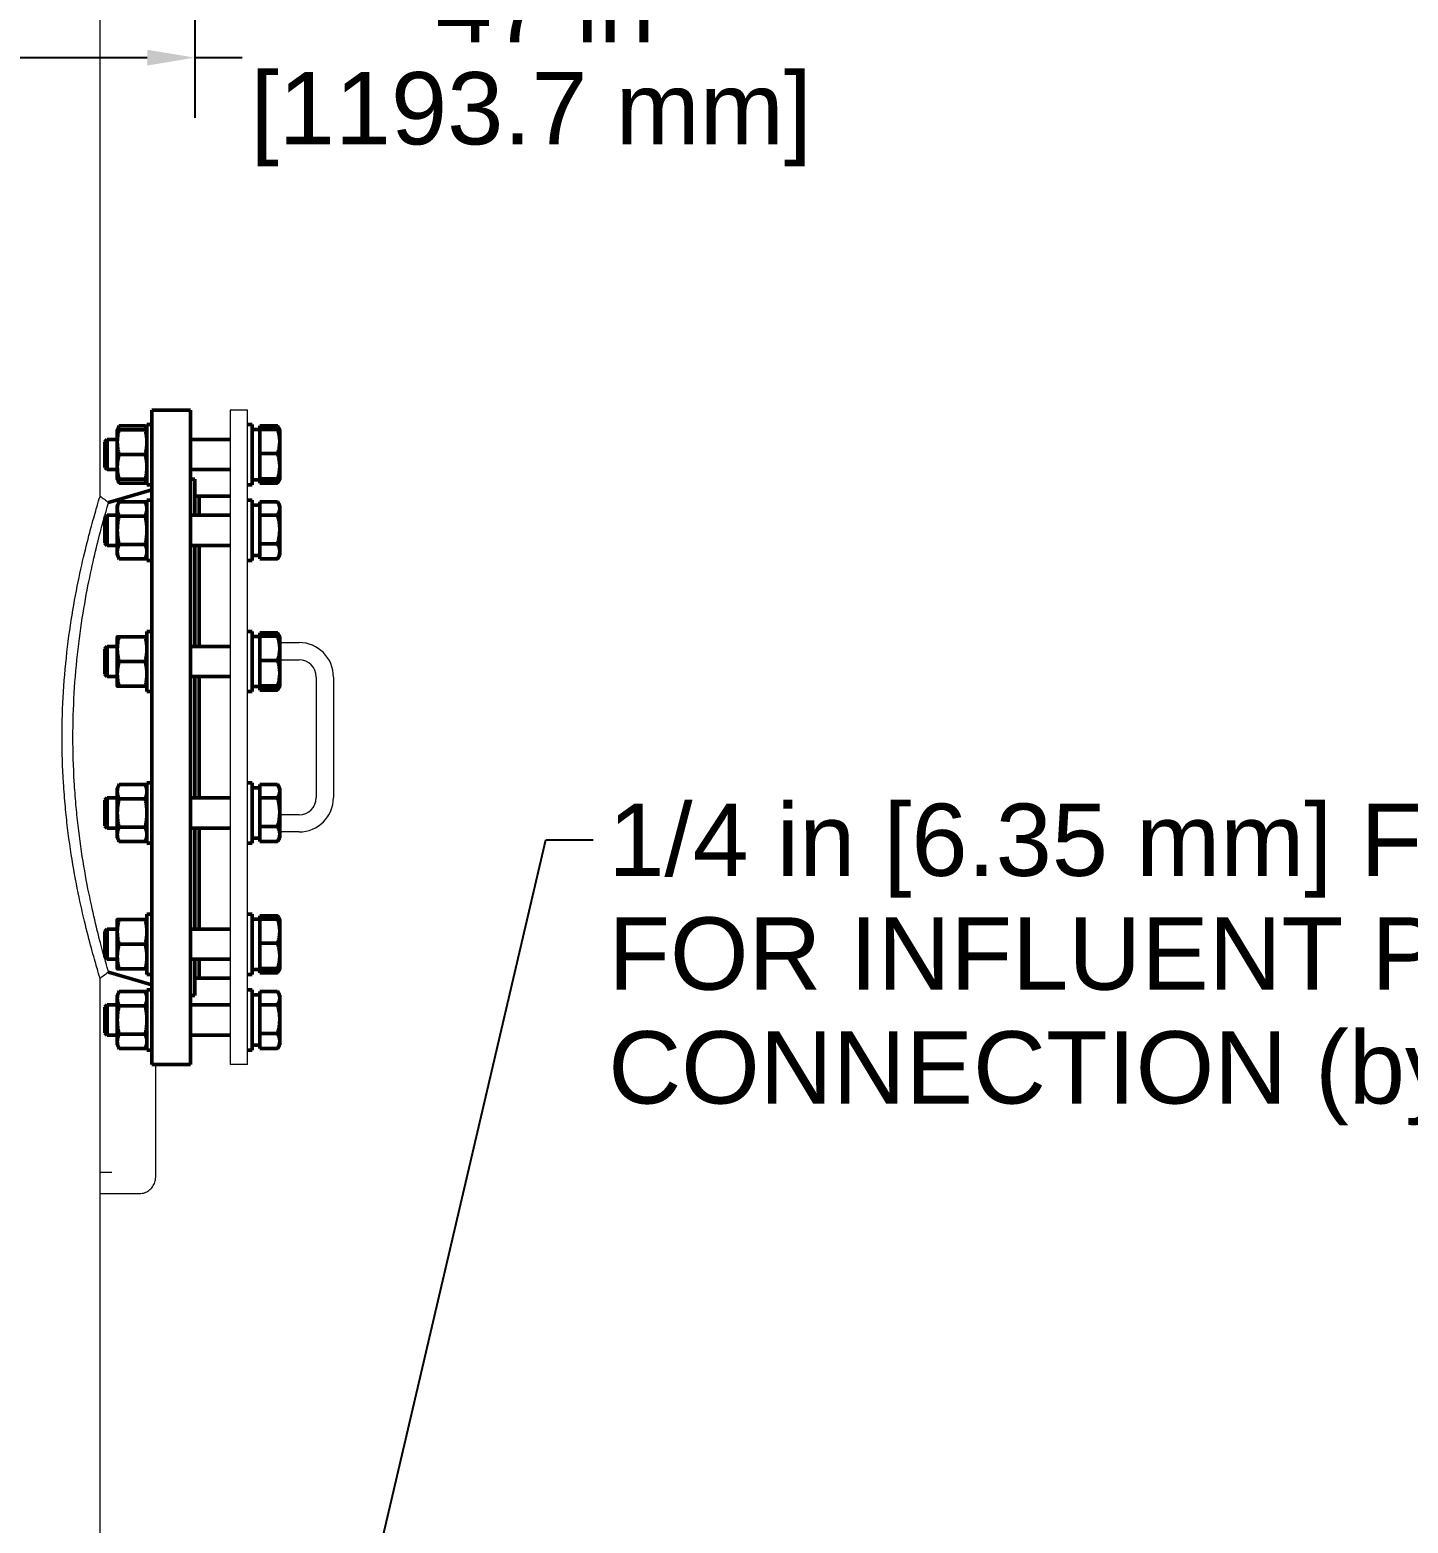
# Model space of a CAD drawing. Header units: inches. Extents: x 17 to 469, y 7 to 301.
# Drawn here: x 113.66 to 153.69, y 68.94 to 112.3 of the extents above; entities that cross this region are included whole.
import ezdxf

# ---------------------------------------------------------------- set-up
doc = ezdxf.new("R2010")
doc.units = ezdxf.units.IN
doc.header["$LTSCALE"] = 14
doc.header["$MEASUREMENT"] = 0
for name, color, linetype, lineweight in [('Dimension (ANSI)', 7, 'Continuous', 25), ('Symbol (ANSI)', 7, 'Continuous', 25), ('Visible (ANSI)', 7, 'Continuous', 50)]:
    doc.layers.add(name, color=color, linetype=linetype, lineweight=lineweight)
doc.styles.add('MEMCOR Medium', font='arial.ttf')
doc.dimstyles.new('Default (ANSI)', dxfattribs={"dimscale": 14, "dimtxt": 0.15, "dimasz": 0.098425, "dimexe": 0.125, "dimexo": 0.0625, "dimgap": 0.031496, "dimtad": 0, "dimtih": 1, "dimtoh": 1, "dimdec": 4, "dimrnd": 1e-08, "dimzin": 3, "dimdsep": 46, "dimlunit": 5, "dimtxsty": 'MEMCOR Medium', "dimcen": 0.09, "dimdle": 0.393701, "dimclrd": 256, "dimclre": 256, "dimclrt": 256, "dimadec": 0, "dimazin": 1, "dimtfac": 0.8, "dimtofl": 0, "dimtmove": 0, "dimatfit": 3, "dimfxl": 1, "dimfrac": 1, "dimtolj": 1, "dimtzin": 4, "dimlwd": -1, "dimlwe": -1, "dimarcsym": 0})
doc.dimstyles.new('Default (ANSI)$7', dxfattribs={"dimscale": 14, "dimtxt": 0.15, "dimasz": 0.098425, "dimexe": 0.125, "dimexo": 0.0625, "dimgap": 0.031496, "dimtad": 0, "dimtih": 1, "dimtoh": 1, "dimdec": 4, "dimrnd": 1e-08, "dimzin": 3, "dimdsep": 46, "dimlunit": 5, "dimtxsty": 'MEMCOR Medium', "dimcen": 0.09, "dimdle": 0.393701, "dimclrd": 256, "dimclre": 256, "dimclrt": 256, "dimadec": 0, "dimazin": 1, "dimtfac": 0.8, "dimtofl": 0, "dimtmove": 0, "dimatfit": 3, "dimfxl": 1, "dimfrac": 1, "dimtolj": 1, "dimtzin": 4, "dimlwd": -1, "dimlwe": -1, "dimarcsym": 0})

# ---------------------------------------------------------------- blocks, each defined once
blk = doc.blocks.new('*D20')
at = {"layer": 'Defpoints', "color": 0, "transparency": 16777216}
for p in [(71.448, 121.889), (118.443, 121.889), (118.443, 111.496)]:
    blk.add_point(p, dxfattribs=at)
at = {"layer": 'Dimension (ANSI)', "transparency": 16777216}
for p, q in [((71.448, 121.014), (71.448, 109.746)), ((118.443, 121.014), (118.443, 109.746)), ((72.825, 111.496), (117.065, 111.496)), ((118.443, 111.496), (119.821, 111.496))]:
    blk.add_line(p, q, dxfattribs=at)
for points in [[(72.825, 111.725), (72.825, 111.266), (71.448, 111.496)], [(117.065, 111.725), (117.065, 111.266), (118.443, 111.496)]]:
    blk.add_solid(points, dxfattribs=at)
at = {"layer": 'Dimension (ANSI)', "transparency": 16777216, "char_height": 2.1, "attachment_point": 5, "style": 'MEMCOR Medium'}
for s, insert in [('\\A1; 47 in', (128.22, 112.987)), ('\\A1;[1193.7 mm]', (128.22, 109.709))]:
    blk.add_mtext(s, dxfattribs=dict(at, insert=insert))

msp = doc.modelspace()

# ---------------------------------------------------------------- linework, layer by layer
at = {"layer": 'Visible (ANSI)', "linetype": 'Continuous', "lineweight": 18}
for p, q in [((115.695806, 98.762139), (115.695806, 115.512989)), ((119.475344, 101.259211), (119.475344, 82.259211)), ((119.975344, 101.259211), (119.475344, 101.259211)), ((119.975344, 82.259211), (119.975344, 101.259211)), ((120.913094, 94.509211), (121.475344, 94.509211)), ((120.913094, 94.009211), (121.475344, 94.009211)), ((121.975344, 93.509211), (121.975344, 90.009211)), ((122.475344, 93.509211), (122.475344, 90.009211)), ((121.475344, 89.509211), (120.913094, 89.509211)), ((121.475344, 89.009211), (120.913094, 89.009211)), ((115.695806, 66.75317), (115.695806, 84.756284)), ((117.313346, 79.009211), (117.313346, 82.259211)), ((119.975344, 82.259211), (119.475344, 82.259211)), ((115.695806, 79.134211), (116.038827, 79.134211)), ((115.695806, 78.509211), (116.72184, 78.509211)), ((116.72184, 78.509211), (116.84684, 78.509211))]:
    msp.add_line(p, q, dxfattribs=at)
at = {"layer": 'Visible (ANSI)'}
for p, q in [((117.195344, 82.259211), (117.195344, 101.259211)), ((117.195344, 101.259211), (118.320344, 101.259211)), ((118.320344, 82.259211), (118.320344, 101.259211)), ((116.195719, 100.688581), (116.247586, 100.799811)), ((116.195719, 100.688581), (116.195719, 100.329081)), ((117.002852, 100.799811), (116.247586, 100.799811)), ((117.002852, 100.688581), (116.247586, 100.688581)), ((117.054719, 100.688581), (117.002852, 100.799811)), ((117.054719, 100.844581), (117.054719, 99.094581)), ((117.195344, 100.844581), (117.054719, 100.844581)), ((120.115969, 100.844581), (119.975344, 100.844581)), ((120.115969, 99.094581), (120.115969, 100.844581)), ((120.334969, 100.699081), (120.115969, 100.699081)), ((120.334969, 100.701655), (120.334969, 100.799068)), ((120.334969, 100.799068), (120.848898, 100.799068)), ((120.334969, 100.455272), (120.334969, 100.701655)), ((120.334969, 100.701655), (120.848898, 100.701655)), ((120.912867, 100.688724), (120.857619, 100.784417)), ((120.913094, 100.688331), (120.912867, 100.688724)), ((120.913094, 100.349335), (120.913094, 100.688331)), ((115.834969, 100.340931), (115.901123, 100.407081)), ((115.834969, 99.598231), (115.834969, 100.340931)), ((115.901123, 100.407081), (115.901123, 99.532081)), ((116.195719, 100.407081), (115.901123, 100.407081)), ((116.195719, 100.329081), (116.195719, 99.610081)), ((119.475344, 100.407081), (118.320344, 100.407081)), ((120.334969, 100.455272), (120.334969, 100.243398)), ((120.334969, 99.997015), (120.334969, 100.243398)), ((120.913094, 99.630978), (120.913094, 100.349335)), ((117.002852, 99.969581), (116.247586, 99.969581)), ((120.334969, 99.741039), (120.334969, 99.997015)), ((120.334969, 99.997015), (120.848898, 99.997015)), ((120.334969, 99.741039), (120.334969, 99.520917)), ((115.834969, 99.598231), (115.901123, 99.532081)), ((116.195719, 99.532081), (115.901123, 99.532081)), ((116.195719, 99.610081), (116.195719, 99.250581)), ((119.475344, 99.532081), (118.320344, 99.532081)), ((120.334969, 99.264941), (120.334969, 99.520917)), ((120.913094, 99.251224), (120.913094, 99.630978)), ((115.942515, 98.577919), (117.195344, 98.949211)), ((116.195719, 99.250581), (116.247586, 99.139351)), ((117.002852, 99.250581), (116.247586, 99.250581)), ((117.002852, 99.139351), (116.247586, 99.139351)), ((117.054719, 99.250581), (117.002852, 99.139351)), ((117.195344, 99.094581), (117.054719, 99.094581)), ((118.320344, 99.259211), (118.445344, 99.259211)), ((118.445344, 98.207119), (118.445344, 99.259211)), ((120.115969, 99.094581), (119.975344, 99.094581)), ((120.334969, 99.240081), (120.115969, 99.240081)), ((120.334969, 99.255348), (120.334969, 99.264941)), ((120.334969, 99.264941), (120.848898, 99.264941)), ((120.334969, 99.255348), (120.334969, 99.240081)), ((120.334969, 99.237507), (120.334969, 99.240081)), ((120.334969, 99.140093), (120.334969, 99.237507)), ((120.334969, 99.237507), (120.848898, 99.237507)), ((120.334969, 99.140093), (120.848898, 99.140093)), ((120.912867, 99.250438), (120.857619, 99.154745)), ((120.913094, 99.250831), (120.912867, 99.250438)), ((120.913094, 99.250831), (120.913094, 99.251224)), ((116.195719, 98.488619), (116.247586, 98.599849)), ((116.195719, 98.488619), (116.195719, 98.392291)), ((117.002852, 98.599849), (116.247586, 98.599849)), ((117.054719, 98.488619), (117.002852, 98.599849)), ((117.054719, 98.644619), (117.054719, 96.894619)), ((117.195344, 98.644619), (117.054719, 98.644619)), ((118.445344, 98.759211), (118.575344, 98.759211)), ((118.575344, 98.207119), (118.575344, 98.759211)), ((118.575344, 98.207119), (118.575344, 98.759211)), ((118.575344, 98.759211), (119.475344, 98.759211)), ((120.115969, 98.644619), (119.975344, 98.644619)), ((120.115969, 96.894619), (120.115969, 98.644619)), ((120.334969, 98.499119), (120.115969, 98.499119)), ((120.334969, 98.462395), (120.334969, 98.599107)), ((120.334969, 98.599107), (120.848898, 98.599107)), ((120.334969, 98.462395), (120.334969, 98.344832)), ((120.913094, 98.488369), (120.857619, 98.584455)), ((120.913094, 98.403614), (120.913094, 98.488369)), ((115.834969, 98.140969), (115.901123, 98.207119)), ((115.834969, 97.398269), (115.834969, 98.140969)), ((115.901123, 98.207119), (115.901123, 97.332119)), ((116.195719, 98.207119), (115.901123, 98.207119)), ((116.195719, 98.392291), (116.195719, 97.769619)), ((117.002852, 98.184734), (116.247586, 98.184734)), ((119.475344, 98.207119), (118.320344, 98.207119)), ((120.334969, 98.208121), (120.334969, 98.344832)), ((120.334969, 97.918084), (120.334969, 98.208121)), ((120.334969, 98.208121), (120.848898, 98.208121)), ((120.913094, 97.793377), (120.913094, 98.403614)), ((116.195719, 97.769619), (116.195719, 97.146947)), ((120.334969, 97.918084), (120.334969, 97.668671)), ((120.334969, 97.378634), (120.334969, 97.668671)), ((120.913094, 97.159383), (120.913094, 97.793377)), ((115.834969, 97.398269), (115.901123, 97.332119)), ((116.195719, 97.332119), (115.901123, 97.332119)), ((116.195719, 97.146947), (116.195719, 97.050619)), ((117.002852, 97.354504), (116.247586, 97.354504)), ((119.475344, 97.332119), (118.320344, 97.332119)), ((118.445344, 94.396673), (118.445344, 97.332119)), ((118.575344, 94.396673), (118.575344, 97.332119)), ((118.575344, 94.396673), (118.575344, 97.332119)), ((120.334969, 97.225308), (120.334969, 97.378634)), ((120.334969, 97.378634), (120.848898, 97.378634)), ((120.334969, 97.225308), (120.334969, 97.093458)), ((120.913094, 97.050869), (120.913094, 97.159383)), ((116.195719, 97.050619), (116.247586, 96.939389)), ((117.002852, 96.939389), (116.247586, 96.939389)), ((117.054719, 97.050619), (117.002852, 96.939389)), ((117.195344, 96.894619), (117.054719, 96.894619)), ((120.115969, 96.894619), (119.975344, 96.894619)), ((120.334969, 97.040119), (120.115969, 97.040119)), ((120.334969, 96.940132), (120.334969, 97.093458)), ((120.334969, 96.940132), (120.848898, 96.940132)), ((120.913094, 97.050869), (120.857619, 96.954783)), ((116.195719, 94.678173), (116.195719, 94.318673)), ((117.002852, 94.678173), (116.247586, 94.678173)), ((117.054719, 94.834173), (117.054719, 93.084173)), ((117.195344, 94.834173), (117.054719, 94.834173)), ((120.115969, 94.834173), (119.975344, 94.834173)), ((120.115969, 93.084173), (120.115969, 94.834173)), ((120.334969, 94.688673), (120.115969, 94.688673)), ((120.334969, 94.691247), (120.334969, 94.788661)), ((120.334969, 94.788661), (120.848898, 94.788661)), ((120.334969, 94.444864), (120.334969, 94.691247)), ((120.334969, 94.691247), (120.848898, 94.691247)), ((120.912867, 94.678316), (120.857619, 94.774009)), ((120.913094, 94.677923), (120.912867, 94.678316)), ((120.913094, 94.338927), (120.913094, 94.677923)), ((115.834969, 94.330523), (115.901123, 94.396673)), ((115.834969, 93.587823), (115.834969, 94.330523)), ((115.901123, 94.396673), (115.901123, 93.521673)), ((116.195719, 94.396673), (115.901123, 94.396673)), ((116.195719, 94.318673), (116.195719, 93.599673)), ((119.475344, 94.396673), (118.320344, 94.396673)), ((120.334969, 94.444864), (120.334969, 94.232991)), ((120.334969, 93.986607), (120.334969, 94.232991)), ((120.913094, 93.62057), (120.913094, 94.338927)), ((117.002852, 93.959173), (116.247586, 93.959173)), ((120.334969, 93.730631), (120.334969, 93.986607)), ((120.334969, 93.986607), (120.848898, 93.986607)), ((120.334969, 93.730631), (120.334969, 93.510509)), ((115.834969, 93.587823), (115.901123, 93.521673)), ((116.195719, 93.521673), (115.901123, 93.521673)), ((116.195719, 93.599673), (116.195719, 93.240173)), ((117.002852, 93.240173), (116.247586, 93.240173)), ((119.475344, 93.521673), (118.320344, 93.521673)), ((118.445344, 89.99675), (118.445344, 93.521673)), ((118.575344, 89.99675), (118.575344, 93.521673)), ((118.575344, 89.99675), (118.575344, 93.521673)), ((120.334969, 93.254533), (120.334969, 93.510509)), ((120.334969, 93.244941), (120.334969, 93.254533)), ((120.334969, 93.254533), (120.848898, 93.254533)), ((120.334969, 93.244941), (120.334969, 93.229673)), ((120.912867, 93.24003), (120.857619, 93.144338)), ((120.913094, 93.240423), (120.912867, 93.24003)), ((120.913094, 93.240816), (120.913094, 93.62057)), ((120.913094, 93.240423), (120.913094, 93.240816)), ((117.195344, 93.084173), (117.054719, 93.084173)), ((120.115969, 93.084173), (119.975344, 93.084173)), ((120.334969, 93.229673), (120.115969, 93.229673)), ((120.334969, 93.227099), (120.334969, 93.229673)), ((120.334969, 93.129686), (120.334969, 93.227099)), ((120.334969, 93.227099), (120.848898, 93.227099)), ((120.334969, 93.129686), (120.848898, 93.129686)), ((116.195719, 90.27825), (116.247586, 90.389479)), ((116.195719, 90.27825), (116.195719, 90.181922)), ((117.002852, 90.389479), (116.247586, 90.389479)), ((117.054719, 90.27825), (117.002852, 90.389479)), ((117.054719, 90.43425), (117.054719, 88.68425)), ((117.195344, 90.43425), (117.054719, 90.43425)), ((120.115969, 90.43425), (119.975344, 90.43425)), ((120.115969, 88.68425), (120.115969, 90.43425)), ((120.334969, 90.28875), (120.115969, 90.28875)), ((120.334969, 90.252026), (120.334969, 90.388737)), ((120.334969, 90.388737), (120.848898, 90.388737)), ((120.334969, 90.252026), (120.334969, 90.134463)), ((120.913094, 90.278), (120.857619, 90.374085)), ((120.913094, 90.193244), (120.913094, 90.278)), ((115.834969, 89.9306), (115.901123, 89.99675)), ((115.834969, 89.1879), (115.834969, 89.9306)), ((115.901123, 89.99675), (115.901123, 89.12175)), ((116.195719, 89.99675), (115.901123, 89.99675)), ((116.195719, 90.181922), (116.195719, 89.55925)), ((117.002852, 89.974364), (116.247586, 89.974364)), ((119.475344, 89.99675), (118.320344, 89.99675)), ((120.334969, 89.997752), (120.334969, 90.134463)), ((120.334969, 89.707714), (120.334969, 89.997752)), ((120.334969, 89.997752), (120.848898, 89.997752)), ((120.913094, 89.583008), (120.913094, 90.193244)), ((116.195719, 89.55925), (116.195719, 88.936577)), ((120.334969, 89.707714), (120.334969, 89.458301)), ((120.334969, 89.168264), (120.334969, 89.458301)), ((120.913094, 88.949013), (120.913094, 89.583008)), ((115.834969, 89.1879), (115.901123, 89.12175)), ((116.195719, 89.12175), (115.901123, 89.12175)), ((116.195719, 88.936577), (116.195719, 88.84025)), ((117.002852, 89.144135), (116.247586, 89.144135)), ((119.475344, 89.12175), (118.320344, 89.12175)), ((118.445344, 86.186304), (118.445344, 89.12175)), ((118.575344, 86.186304), (118.575344, 89.12175)), ((118.575344, 86.186304), (118.575344, 89.12175)), ((120.334969, 89.014938), (120.334969, 89.168264)), ((120.334969, 89.168264), (120.848898, 89.168264)), ((120.334969, 89.014938), (120.334969, 88.883088)), ((120.913094, 88.8405), (120.913094, 88.949013)), ((116.195719, 88.84025), (116.247586, 88.72902)), ((117.002852, 88.72902), (116.247586, 88.72902)), ((117.054719, 88.84025), (117.002852, 88.72902)), ((117.195344, 88.68425), (117.054719, 88.68425)), ((120.115969, 88.68425), (119.975344, 88.68425)), ((120.334969, 88.82975), (120.115969, 88.82975)), ((120.334969, 88.729762), (120.334969, 88.883088)), ((120.334969, 88.729762), (120.848898, 88.729762)), ((120.913094, 88.8405), (120.857619, 88.744414)), ((116.195719, 86.467804), (116.195719, 86.108304)), ((117.002852, 86.467804), (116.247586, 86.467804)), ((117.054719, 86.623804), (117.054719, 84.873804)), ((117.195344, 86.623804), (117.054719, 86.623804)), ((120.115969, 86.623804), (119.975344, 86.623804)), ((120.115969, 84.873804), (120.115969, 86.623804)), ((120.334969, 86.478304), (120.115969, 86.478304)), ((120.334969, 86.480878), (120.334969, 86.578291)), ((120.334969, 86.578291), (120.848898, 86.578291)), ((120.334969, 86.234494), (120.334969, 86.480878)), ((120.334969, 86.480878), (120.848898, 86.480878)), ((120.912867, 86.467947), (120.857619, 86.56364)), ((120.913094, 86.467554), (120.912867, 86.467947)), ((120.913094, 86.128558), (120.913094, 86.467554)), ((115.834969, 86.120154), (115.901123, 86.186304)), ((115.834969, 85.377454), (115.834969, 86.120154)), ((115.901123, 86.186304), (115.901123, 85.311304)), ((116.195719, 86.186304), (115.901123, 86.186304)), ((116.195719, 86.108304), (116.195719, 85.389304)), ((119.475344, 86.186304), (118.320344, 86.186304)), ((120.334969, 86.234494), (120.334969, 86.022621)), ((120.334969, 85.776237), (120.334969, 86.022621)), ((120.913094, 85.4102), (120.913094, 86.128558)), ((117.002852, 85.748804), (116.247586, 85.748804)), ((120.334969, 85.520262), (120.334969, 85.776237)), ((120.334969, 85.776237), (120.848898, 85.776237)), ((120.334969, 85.520262), (120.334969, 85.300139)), ((115.834969, 85.377454), (115.901123, 85.311304)), ((116.195719, 85.311304), (115.901123, 85.311304)), ((116.195719, 85.389304), (116.195719, 85.029804)), ((117.002852, 85.029804), (116.247586, 85.029804)), ((119.475344, 85.311304), (118.320344, 85.311304)), ((118.445344, 84.259211), (118.445344, 85.311304)), ((118.575344, 84.759211), (118.575344, 85.311304)), ((118.575344, 84.759211), (118.575344, 85.311304)), ((120.334969, 85.019304), (120.115969, 85.019304)), ((120.334969, 85.044163), (120.334969, 85.300139)), ((120.334969, 85.034571), (120.334969, 85.044163)), ((120.334969, 85.044163), (120.848898, 85.044163)), ((120.334969, 85.034571), (120.334969, 85.019304)), ((120.334969, 85.01673), (120.334969, 85.019304)), ((120.334969, 84.919316), (120.334969, 85.01673)), ((120.334969, 85.01673), (120.848898, 85.01673)), ((120.912867, 85.029661), (120.857619, 84.933968)), ((120.913094, 85.030054), (120.912867, 85.029661)), ((120.913094, 85.030447), (120.913094, 85.4102)), ((120.913094, 85.030054), (120.913094, 85.030447)), ((115.942515, 84.940504), (117.195344, 84.569211)), ((117.195344, 84.873804), (117.054719, 84.873804)), ((118.445344, 84.759211), (118.575344, 84.759211)), ((118.575344, 84.759211), (119.475344, 84.759211)), ((120.115969, 84.873804), (119.975344, 84.873804)), ((120.334969, 84.919316), (120.848898, 84.919316)), ((116.195719, 84.267842), (116.247586, 84.379072)), ((116.195719, 84.267842), (116.195719, 84.171514)), ((116.195719, 84.171514), (116.195719, 83.548842)), ((117.002852, 84.379072), (116.247586, 84.379072)), ((117.054719, 84.267842), (117.002852, 84.379072)), ((117.054719, 84.423842), (117.054719, 82.673842)), ((117.195344, 84.423842), (117.054719, 84.423842)), ((118.320344, 84.259211), (118.445344, 84.259211)), ((120.115969, 84.423842), (119.975344, 84.423842)), ((120.115969, 82.673842), (120.115969, 84.423842)), ((120.334969, 84.278342), (120.27122, 84.278342)), ((120.334969, 84.241618), (120.334969, 84.378329)), ((120.334969, 84.378329), (120.848898, 84.378329)), ((120.334969, 84.241618), (120.334969, 84.124055)), ((120.913094, 84.267592), (120.857619, 84.363678)), ((120.913094, 84.182837), (120.913094, 84.267592)), ((120.913094, 83.5726), (120.913094, 84.182837)), ((115.834969, 83.920192), (115.901123, 83.986342)), ((115.834969, 83.177492), (115.834969, 83.920192)), ((115.901123, 83.986342), (115.901123, 83.111342)), ((116.195719, 83.986342), (115.901123, 83.986342)), ((117.002852, 83.963957), (116.247586, 83.963957)), ((119.475344, 83.986342), (118.320344, 83.986342)), ((120.334969, 83.987344), (120.334969, 84.124055)), ((120.334969, 83.697307), (120.334969, 83.987344)), ((120.334969, 83.987344), (120.848898, 83.987344)), ((120.334969, 83.697307), (120.334969, 83.447894)), ((116.195719, 83.548842), (116.195719, 82.92617)), ((120.334969, 83.157856), (120.334969, 83.447894)), ((120.913094, 82.938605), (120.913094, 83.5726)), ((115.834969, 83.177492), (115.901123, 83.111342)), ((116.195719, 83.111342), (115.901123, 83.111342)), ((116.195719, 82.92617), (116.195719, 82.829842)), ((116.195719, 82.829842), (116.247586, 82.718612)), ((117.002852, 83.133727), (116.247586, 83.133727)), ((117.054719, 82.829842), (117.002852, 82.718612)), ((119.475344, 83.111342), (118.320344, 83.111342)), ((120.334969, 83.00453), (120.334969, 83.157856)), ((120.334969, 83.157856), (120.848898, 83.157856)), ((120.334969, 83.00453), (120.334969, 82.87268)), ((120.334969, 82.719354), (120.334969, 82.87268)), ((120.913094, 82.830092), (120.857619, 82.734006)), ((120.913094, 82.830092), (120.913094, 82.938605)), ((117.002852, 82.718612), (116.247586, 82.718612)), ((117.195344, 82.673842), (117.054719, 82.673842)), ((120.115969, 82.673842), (119.975344, 82.673842)), ((120.334969, 82.819342), (120.115969, 82.819342)), ((120.334969, 82.719354), (120.848898, 82.719354)), ((117.195344, 82.259211), (118.320344, 82.259211))]:
    msp.add_line(p, q, dxfattribs=at)
at = {"layer": 'Visible (ANSI)', "linetype": 'Continuous', "lineweight": 18}
for centre, radius, start, end in [((121.475344, 93.509211), 1, 0, 90), ((121.475344, 93.509211), 0.5, 0, 90), ((121.475344, 90.009211), 1, 270, 0), ((121.475344, 90.009211), 0.5, 270, 0)]:
    msp.add_arc(centre, radius, start, end, dxfattribs=at)
at = {"layer": 'Visible (ANSI)'}
msp.add_ellipse((120.27122, 83.548842), major_axis=(-4.1372, 0), ratio=0.176326981, start_param=4.71238898, end_param=4.749923496, dxfattribs=at)
for points, weights in [([(116.195719, 100.688581), (116.195719, 100.688581), (116.247586, 100.688581)], [1, 1.0379548493, 1]), ([(116.247586, 100.688581), (116.195719, 100.495925), (116.195719, 100.329081)], [1, 1.0379548493, 1]), ([(116.247586, 100.799811), (116.220238, 100.741163), (116.207546, 100.688581)], [1, 1.01965956375, 1.01895290532]), ([(117.042892, 100.688581), (117.030199, 100.741163), (117.002852, 100.799811)], [1.01895290532, 1.01965956375, 1]), ([(117.054719, 100.329081), (117.054719, 100.495925), (117.002852, 100.688581)], [1, 1.0379548493, 1]), ([(117.002852, 100.688581), (117.054719, 100.688581), (117.054719, 100.688581)], [1, 1.0379548493, 1]), ([(120.898455, 100.694304), (120.882746, 100.74383), (120.848898, 100.799068)], [1.02385469408, 1.02721658286, 1.01001874936]), ([(120.848898, 100.701655), (120.909401, 100.694727), (120.912867, 100.688724)], [1.01001874936, 1.04117729012, 1.00484823082]), ([(120.913094, 100.349335), (120.913094, 100.512847), (120.848898, 100.701655)], [1, 1.04314139574, 1.01001874936]), ([(116.195719, 100.329081), (116.195719, 100.162236), (116.247586, 99.969581)], [1, 1.0379548493, 1]), ([(117.002852, 99.969581), (117.054719, 100.162236), (117.054719, 100.329081)], [1, 1.0379548493, 1]), ([(120.848898, 99.997015), (120.913094, 100.185822), (120.913094, 100.349335)], [1.01001874936, 1.04314139574, 1]), ([(116.247586, 99.969581), (116.195719, 99.776925), (116.195719, 99.610081)], [1, 1.0379548493, 1]), ([(117.054719, 99.610081), (117.054719, 99.776925), (117.002852, 99.969581)], [1, 1.0379548493, 1]), ([(120.913094, 99.630978), (120.913094, 99.800856), (120.848898, 99.997015)], [1, 1.04314139574, 1.01001874936]), ([(116.195719, 99.610081), (116.195719, 99.443236), (116.247586, 99.250581)], [1, 1.0379548493, 1]), ([(117.002852, 99.250581), (117.054719, 99.443236), (117.054719, 99.610081)], [1, 1.0379548493, 1]), ([(120.848898, 99.264941), (120.913094, 99.461099), (120.913094, 99.630978)], [1.01001874936, 1.04314139574, 1]), ([(116.247586, 99.250581), (116.195719, 99.250581), (116.195719, 99.250581)], [1, 1.0379548493, 1]), ([(116.207546, 99.250581), (116.220238, 99.197999), (116.247586, 99.139351)], [1.01895290532, 1.01965956375, 1]), ([(117.002852, 99.139351), (117.030199, 99.197999), (117.042892, 99.250581)], [1, 1.01965956375, 1.01895290532]), ([(117.054719, 99.250581), (117.054719, 99.250581), (117.002852, 99.250581)], [1, 1.0379548493, 1]), ([(120.913094, 99.251224), (120.913094, 99.25759), (120.848898, 99.264941)], [1, 1.04314139574, 1.01001874936]), ([(120.848898, 99.237507), (120.913094, 99.244858), (120.913094, 99.251224)], [1.01001874936, 1.04314139574, 1]), ([(120.848898, 99.140093), (120.8787, 99.194639), (120.894377, 99.244008)], [1.01001874936, 1.02512992681, 1.02436783531]), ([(120.857619, 99.154745), (120.853428, 99.147487), (120.848898, 99.140093)], [1.01419770863, 1.01228706098, 1.01001874936]), ([(116.247586, 98.599849), (116.195719, 98.488619), (116.195719, 98.392291)], [1, 1.0379548493, 1]), ([(117.054719, 98.392291), (117.054719, 98.488619), (117.002852, 98.599849)], [1, 1.0379548493, 1]), ([(120.913094, 98.403614), (120.913094, 98.494342), (120.848898, 98.599107)], [1, 1.04314139574, 1.01001874936]), ([(116.195719, 98.392291), (116.195719, 98.295964), (116.247586, 98.184734)], [1, 1.0379548493, 1]), ([(116.247586, 98.184734), (116.195719, 97.962275), (116.195719, 97.769619)], [1, 1.0379548493, 1]), ([(117.002852, 98.184734), (117.054719, 98.295964), (117.054719, 98.392291)], [1, 1.0379548493, 1]), ([(117.054719, 97.769619), (117.054719, 97.962275), (117.002852, 98.184734)], [1, 1.0379548493, 1]), ([(120.848898, 98.208121), (120.913094, 98.312885), (120.913094, 98.403614)], [1.01001874936, 1.04314139574, 1]), ([(120.913094, 97.793377), (120.913094, 97.985861), (120.848898, 98.208121)], [1, 1.04314139574, 1.01001874936]), ([(116.195719, 97.769619), (116.195719, 97.576964), (116.247586, 97.354504)], [1, 1.0379548493, 1]), ([(117.002852, 97.354504), (117.054719, 97.576964), (117.054719, 97.769619)], [1, 1.0379548493, 1]), ([(120.848898, 97.378634), (120.913094, 97.600894), (120.913094, 97.793377)], [1.01001874936, 1.04314139574, 1]), ([(116.247586, 97.354504), (116.195719, 97.243275), (116.195719, 97.146947)], [1, 1.0379548493, 1]), ([(116.195719, 97.146947), (116.195719, 97.050619), (116.247586, 96.939389)], [1, 1.0379548493, 1]), ([(117.054719, 97.146947), (117.054719, 97.243275), (117.002852, 97.354504)], [1, 1.0379548493, 1]), ([(117.002852, 96.939389), (117.054719, 97.050619), (117.054719, 97.146947)], [1, 1.0379548493, 1]), ([(120.913094, 97.159383), (120.913094, 97.261137), (120.848898, 97.378634)], [1, 1.04314139574, 1.01001874936]), ([(120.848898, 96.940132), (120.913094, 97.057628), (120.913094, 97.159383)], [1.01001874936, 1.04314139574, 1]), ([(120.857619, 96.954783), (120.853428, 96.947525), (120.848898, 96.940132)], [1.01419770863, 1.01228706098, 1.01001874936]), ([(116.195719, 94.678173), (116.195719, 94.678173), (116.247586, 94.678173)], [1, 1.0379548493, 1]), ([(116.247586, 94.678173), (116.195719, 94.485518), (116.195719, 94.318673)], [1, 1.0379548493, 1]), ([(117.054719, 94.318673), (117.054719, 94.485518), (117.002852, 94.678173)], [1, 1.0379548493, 1]), ([(117.002852, 94.678173), (117.054719, 94.678173), (117.054719, 94.678173)], [1, 1.0379548493, 1]), ([(120.898455, 94.683897), (120.882746, 94.733422), (120.848898, 94.788661)], [1.02385469408, 1.02721658286, 1.01001874936]), ([(120.848898, 94.691247), (120.909401, 94.684319), (120.912867, 94.678316)], [1.01001874936, 1.04117729012, 1.00484823082]), ([(120.913094, 94.338927), (120.913094, 94.50244), (120.848898, 94.691247)], [1, 1.04314139574, 1.01001874936]), ([(116.195719, 94.318673), (116.195719, 94.151829), (116.247586, 93.959173)], [1, 1.0379548493, 1]), ([(117.002852, 93.959173), (117.054719, 94.151829), (117.054719, 94.318673)], [1, 1.0379548493, 1]), ([(120.848898, 93.986607), (120.913094, 94.175415), (120.913094, 94.338927)], [1.01001874936, 1.04314139574, 1]), ([(116.247586, 93.959173), (116.195719, 93.766518), (116.195719, 93.599673)], [1, 1.0379548493, 1]), ([(117.054719, 93.599673), (117.054719, 93.766518), (117.002852, 93.959173)], [1, 1.0379548493, 1]), ([(120.913094, 93.62057), (120.913094, 93.790448), (120.848898, 93.986607)], [1, 1.04314139574, 1.01001874936]), ([(116.247586, 93.240173), (116.195719, 93.240173), (116.195719, 93.240173)], [1, 1.0379548493, 1]), ([(116.195719, 93.599673), (116.195719, 93.432829), (116.247586, 93.240173)], [1, 1.0379548493, 1]), ([(117.002852, 93.240173), (117.054719, 93.432829), (117.054719, 93.599673)], [1, 1.0379548493, 1]), ([(117.054719, 93.240173), (117.054719, 93.240173), (117.002852, 93.240173)], [1, 1.0379548493, 1]), ([(120.848898, 93.254533), (120.913094, 93.450692), (120.913094, 93.62057)], [1.01001874936, 1.04314139574, 1]), ([(120.913094, 93.240816), (120.913094, 93.247182), (120.848898, 93.254533)], [1, 1.04314139574, 1.01001874936]), ([(120.848898, 93.227099), (120.913094, 93.23445), (120.913094, 93.240816)], [1.01001874936, 1.04314139574, 1]), ([(120.848898, 93.129686), (120.8787, 93.184232), (120.894377, 93.2336)], [1.01001874936, 1.02512992681, 1.02436783531]), ([(120.857619, 93.144338), (120.853428, 93.137079), (120.848898, 93.129686)], [1.01419770863, 1.01228706098, 1.01001874936]), ([(116.247586, 90.389479), (116.195719, 90.27825), (116.195719, 90.181922)], [1, 1.0379548493, 1]), ([(117.054719, 90.181922), (117.054719, 90.27825), (117.002852, 90.389479)], [1, 1.0379548493, 1]), ([(120.913094, 90.193244), (120.913094, 90.283973), (120.848898, 90.388737)], [1, 1.04314139574, 1.01001874936]), ([(116.195719, 90.181922), (116.195719, 90.085594), (116.247586, 89.974364)], [1, 1.0379548493, 1]), ([(116.247586, 89.974364), (116.195719, 89.751905), (116.195719, 89.55925)], [1, 1.0379548493, 1]), ([(117.002852, 89.974364), (117.054719, 90.085594), (117.054719, 90.181922)], [1, 1.0379548493, 1]), ([(117.054719, 89.55925), (117.054719, 89.751905), (117.002852, 89.974364)], [1, 1.0379548493, 1]), ([(120.848898, 89.997752), (120.913094, 90.102516), (120.913094, 90.193244)], [1.01001874936, 1.04314139574, 1]), ([(120.913094, 89.583008), (120.913094, 89.775491), (120.848898, 89.997752)], [1, 1.04314139574, 1.01001874936]), ([(116.195719, 89.55925), (116.195719, 89.366594), (116.247586, 89.144135)], [1, 1.0379548493, 1]), ([(117.002852, 89.144135), (117.054719, 89.366594), (117.054719, 89.55925)], [1, 1.0379548493, 1]), ([(120.848898, 89.168264), (120.913094, 89.390525), (120.913094, 89.583008)], [1.01001874936, 1.04314139574, 1]), ([(116.247586, 89.144135), (116.195719, 89.032905), (116.195719, 88.936577)], [1, 1.0379548493, 1]), ([(116.195719, 88.936577), (116.195719, 88.84025), (116.247586, 88.72902)], [1, 1.0379548493, 1]), ([(117.054719, 88.936577), (117.054719, 89.032905), (117.002852, 89.144135)], [1, 1.0379548493, 1]), ([(117.002852, 88.72902), (117.054719, 88.84025), (117.054719, 88.936577)], [1, 1.0379548493, 1]), ([(120.913094, 88.949013), (120.913094, 89.050768), (120.848898, 89.168264)], [1, 1.04314139574, 1.01001874936]), ([(120.848898, 88.729762), (120.913094, 88.847258), (120.913094, 88.949013)], [1.01001874936, 1.04314139574, 1]), ([(120.857619, 88.744414), (120.853428, 88.737155), (120.848898, 88.729762)], [1.01419770863, 1.01228706098, 1.01001874936]), ([(116.195719, 86.467804), (116.195719, 86.467804), (116.247586, 86.467804)], [1, 1.0379548493, 1]), ([(116.247586, 86.467804), (116.195719, 86.275148), (116.195719, 86.108304)], [1, 1.0379548493, 1]), ([(117.054719, 86.108304), (117.054719, 86.275148), (117.002852, 86.467804)], [1, 1.0379548493, 1]), ([(117.002852, 86.467804), (117.054719, 86.467804), (117.054719, 86.467804)], [1, 1.0379548493, 1]), ([(120.898455, 86.473527), (120.882746, 86.523053), (120.848898, 86.578291)], [1.02385469408, 1.02721658286, 1.01001874936]), ([(120.848898, 86.480878), (120.909401, 86.47395), (120.912867, 86.467947)], [1.01001874936, 1.04117729012, 1.00484823082]), ([(120.913094, 86.128558), (120.913094, 86.29207), (120.848898, 86.480878)], [1, 1.04314139574, 1.01001874936]), ([(116.195719, 86.108304), (116.195719, 85.941459), (116.247586, 85.748804)], [1, 1.0379548493, 1]), ([(117.002852, 85.748804), (117.054719, 85.941459), (117.054719, 86.108304)], [1, 1.0379548493, 1]), ([(120.848898, 85.776237), (120.913094, 85.965045), (120.913094, 86.128558)], [1.01001874936, 1.04314139574, 1]), ([(116.247586, 85.748804), (116.195719, 85.556148), (116.195719, 85.389304)], [1, 1.0379548493, 1]), ([(117.054719, 85.389304), (117.054719, 85.556148), (117.002852, 85.748804)], [1, 1.0379548493, 1]), ([(120.913094, 85.4102), (120.913094, 85.580079), (120.848898, 85.776237)], [1, 1.04314139574, 1.01001874936]), ([(116.247586, 85.029804), (116.195719, 85.029804), (116.195719, 85.029804)], [1, 1.0379548493, 1]), ([(116.195719, 85.389304), (116.195719, 85.222459), (116.247586, 85.029804)], [1, 1.0379548493, 1]), ([(117.002852, 85.029804), (117.054719, 85.222459), (117.054719, 85.389304)], [1, 1.0379548493, 1]), ([(117.054719, 85.029804), (117.054719, 85.029804), (117.002852, 85.029804)], [1, 1.0379548493, 1]), ([(120.848898, 85.044163), (120.913094, 85.240322), (120.913094, 85.4102)], [1.01001874936, 1.04314139574, 1]), ([(120.913094, 85.030447), (120.913094, 85.036813), (120.848898, 85.044163)], [1, 1.04314139574, 1.01001874936]), ([(120.848898, 85.01673), (120.913094, 85.024081), (120.913094, 85.030447)], [1.01001874936, 1.04314139574, 1]), ([(120.848898, 84.919316), (120.8787, 84.973862), (120.894377, 85.023231)], [1.01001874936, 1.02512992681, 1.02436783531]), ([(120.857619, 84.933968), (120.853428, 84.926709), (120.848898, 84.919316)], [1.01419770863, 1.01228706098, 1.01001874936]), ([(116.247586, 84.379072), (116.195719, 84.267842), (116.195719, 84.171514)], [1, 1.0379548493, 1]), ([(116.195719, 84.171514), (116.195719, 84.075186), (116.247586, 83.963957)], [1, 1.0379548493, 1]), ([(117.054719, 84.171514), (117.054719, 84.267842), (117.002852, 84.379072)], [1, 1.0379548493, 1]), ([(117.002852, 83.963957), (117.054719, 84.075186), (117.054719, 84.171514)], [1, 1.0379548493, 1]), ([(120.913094, 84.182837), (120.913094, 84.273565), (120.848898, 84.378329)], [1, 1.04314139574, 1.01001874936]), ([(120.848898, 83.987344), (120.913094, 84.092108), (120.913094, 84.182837)], [1.01001874936, 1.04314139574, 1]), ([(116.247586, 83.963957), (116.195719, 83.741497), (116.195719, 83.548842)], [1, 1.0379548493, 1]), ([(117.054719, 83.548842), (117.054719, 83.741497), (117.002852, 83.963957)], [1, 1.0379548493, 1]), ([(120.913094, 83.5726), (120.913094, 83.765083), (120.848898, 83.987344)], [1, 1.04314139574, 1.01001874936]), ([(116.195719, 83.548842), (116.195719, 83.356186), (116.247586, 83.133727)], [1, 1.0379548493, 1]), ([(117.002852, 83.133727), (117.054719, 83.356186), (117.054719, 83.548842)], [1, 1.0379548493, 1]), ([(120.848898, 83.157856), (120.913094, 83.380117), (120.913094, 83.5726)], [1.01001874936, 1.04314139574, 1]), ([(116.247586, 83.133727), (116.195719, 83.022497), (116.195719, 82.92617)], [1, 1.0379548493, 1]), ([(116.195719, 82.92617), (116.195719, 82.829842), (116.247586, 82.718612)], [1, 1.0379548493, 1]), ([(117.054719, 82.92617), (117.054719, 83.022497), (117.002852, 83.133727)], [1, 1.0379548493, 1]), ([(117.002852, 82.718612), (117.054719, 82.829842), (117.054719, 82.92617)], [1, 1.0379548493, 1]), ([(120.913094, 82.938605), (120.913094, 83.04036), (120.848898, 83.157856)], [1, 1.04314139574, 1.01001874936]), ([(120.848898, 82.719354), (120.913094, 82.836851), (120.913094, 82.938605)], [1.01001874936, 1.04314139574, 1]), ([(120.857619, 82.734006), (120.853428, 82.726748), (120.848898, 82.719354)], [1.01419770863, 1.01228706098, 1.01001874936])]:
    msp.add_rational_spline(points, weights, degree=2, dxfattribs=at)
at = {"layer": 'Visible (ANSI)', "linetype": 'Continuous', "lineweight": 18}
for points, knots in [([(114.592561, 91.759211), (114.592561, 92.189423), (114.605745, 92.634471), (114.659683, 93.52093), (114.700394, 93.96235), (114.802704, 94.81114), (114.864276, 95.219155), (114.996559, 95.977013), (115.067141, 96.326849), (115.204821, 96.953735), (115.276872, 97.252107), (115.412691, 97.781549), (115.476325, 98.012649), (115.582528, 98.386081), (115.625099, 98.528738), (115.68176, 98.716795), (115.695806, 98.762139), (115.695806, 98.762139)], [105.50484594, 105.50484594, 105.50484594, 105.50484594, 108.783054776, 108.783054776, 112.061263611, 112.061263611, 115.339472447, 115.339472447, 118.617681283, 118.617681283, 121.933525318, 121.933525318, 125.249369354, 125.249369354, 128.565213389, 128.565213389, 131.881057425, 131.881057425, 131.881057425, 131.881057425]), ([(114.907222, 91.759211), (114.907222, 92.178328), (114.919582, 92.611928), (114.970166, 93.475611), (115.008352, 93.905702), (115.104347, 94.73269), (115.162133, 95.130214), (115.286311, 95.868499), (115.352583, 96.209252), (115.481837, 96.819587), (115.54946, 97.109916), (115.676924, 97.62493), (115.736638, 97.849644), (115.836284, 98.212646), (115.876216, 98.351248), (115.929352, 98.533912), (115.942515, 98.577919), (115.942515, 98.577919)], [102.761001132, 102.761001132, 102.761001132, 102.761001132, 105.954671032, 105.954671032, 109.148340932, 109.148340932, 112.342010833, 112.342010833, 115.535680733, 115.535680733, 118.764573403, 118.764573403, 121.993466074, 121.993466074, 125.222358744, 125.222358744, 128.451251415, 128.451251415, 128.451251415, 128.451251415]), ([(114.686727, 89.738708), (114.665215, 89.970708), (114.647029, 90.20546), (114.605745, 90.883951), (114.592561, 91.329), (114.592561, 91.759211)], [100.486593663, 100.486593663, 100.486593663, 100.486593663, 102.226637104, 102.226637104, 105.50484594, 105.50484594, 105.50484594, 105.50484594]), ([(114.99381, 89.810039), (114.974385, 90.029776), (114.957916, 90.251982), (114.919582, 90.906494), (114.907222, 91.340095), (114.907222, 91.759211)], [97.920571383, 97.920571383, 97.920571383, 97.920571383, 99.567331232, 99.567331232, 102.761001132, 102.761001132, 102.761001132, 102.761001132]), ([(115.942515, 84.940504), (115.942515, 84.940504), (115.929352, 84.984511), (115.876216, 85.167175), (115.836284, 85.305777), (115.736638, 85.668778), (115.676924, 85.893493), (115.54946, 86.408507), (115.481837, 86.698835), (115.352583, 87.309171), (115.286311, 87.649924), (115.162133, 88.388209), (115.104347, 88.785733), (115.033101, 89.39951), (115.012155, 89.603687), (114.99381, 89.810039)], [179.831751981, 179.831751981, 179.831751981, 179.831751981, 183.060644651, 183.060644651, 186.289537322, 186.289537322, 189.518429992, 189.518429992, 192.747322663, 192.747322663, 195.940992563, 195.940992563, 199.134662463, 199.134662463, 200.681572515, 200.681572515, 200.681572515, 200.681572515]), ([(115.695806, 84.756284), (115.695806, 84.756284), (115.68176, 84.801628), (115.625099, 84.989685), (115.582528, 85.132342), (115.476325, 85.505774), (115.412691, 85.736874), (115.276872, 86.266316), (115.204821, 86.564688), (115.067141, 87.191573), (114.996559, 87.54141), (114.864276, 88.299268), (114.802704, 88.707283), (114.727546, 89.330808), (114.705843, 89.533686), (114.686727, 89.738708)], [184.633480395, 184.633480395, 184.633480395, 184.633480395, 187.94932443, 187.94932443, 191.265168466, 191.265168466, 194.581012501, 194.581012501, 197.896856536, 197.896856536, 201.175065372, 201.175065372, 204.453274208, 204.453274208, 205.991439603, 205.991439603, 205.991439603, 205.991439603]), ([(116.84684, 78.509211), (116.894914, 78.509211), (116.94294, 78.517268), (117.034229, 78.548206), (117.077308, 78.571356), (117.155771, 78.630412), (117.190574, 78.666933), (117.247826, 78.748092), (117.270137, 78.79284), (117.301409, 78.886108), (117.310393, 78.934649), (117.31314, 78.992034), (117.313346, 79.000623), (117.313346, 79.009211)], [1.570796327, 1.570796327, 1.570796327, 1.570796327, 1.85628195, 1.85628195, 2.148446526, 2.148446526, 2.458040774, 2.458040774, 2.77220004, 2.77220004, 3.086359305, 3.086359305, 3.141592654, 3.141592654, 3.141592654, 3.141592654])]:
    msp.add_open_spline(points, degree=3, knots=knots, dxfattribs=at)
for points in [[(115.695806, 98.762139), (115.778036, 98.700724), (115.860285, 98.639333), (115.942515, 98.577919)], [(115.942515, 84.940504), (115.860285, 84.879089), (115.778036, 84.817699), (115.695806, 84.756284)]]:
    msp.add_open_spline(points, degree=3, dxfattribs=at)

# ---------------------------------------------------------------- texts
at = {"layer": 'Symbol (ANSI)', "insert": (130.45743, 89.833634), "char_height": 2.10000007, "width": 50.54405918, "attachment_point": 1, "line_spacing_factor": 0.944221, "style": 'MEMCOR Medium'}
msp.add_mtext('\\fArial|b0|i0;1/4 in [6.35 mm] FPT (FARSIDE) \\P\\fArial|b0|i0;FOR INFLUENT PRESSURE GAUGE \\P\\fArial|b0|i0;CONNECTION (by others)', dxfattribs=at)

# ---------------------------------------------------------------- dimensions: what is measured, and where the dimension line sits
at = {"layer": 'Dimension (ANSI)'}
dim = msp.add_linear_dim(base=(118.443141, 111.495511), p1=(71.447546, 121.889211), p2=(118.443141, 121.889211), angle=180, text=' <> in\\X[1193.7 mm]', dimstyle='Default (ANSI)', override={"dimgap": 0.031496, "dimtih": 0, "dimtoh": 0, "dimdec": 4, "dimpost": '', "dimtol": 0, "dimlim": 0, "dimtp": 0, "dimtm": 0, "dimtdec": 2, "dimatfit": 2}, dxfattribs=at)
dim.commit()
dim.dimension.update_dxf_attribs({"geometry": '*D20', "text_midpoint": (128.220123, 111.495511), "dimtype": 160})

# ---------------------------------------------------------------- leaders
at = {"layer": 'Symbol (ANSI)', "annotation_type": 0, "has_hookline": 1, "hookline_direction": 0}
for points, override, text_width in [([(122.787602, 63.747748), (128.638533, 88.783634), (130.016486, 88.783634)], {"dimasz": 0.098425, "dimtad": 0, "dimldrblk": 'Dot'}, 49.318488), ([(151.913594, 61.557184), (157.483761, 72.795792), (158.861713, 72.795792)], {"dimtad": 0}, 38.562075)]:
    msp.add_leader(points, dimstyle='Default (ANSI)$7', override=override, dxfattribs=dict(at, text_width=text_width))

doc.saveas('drawing.dxf')
